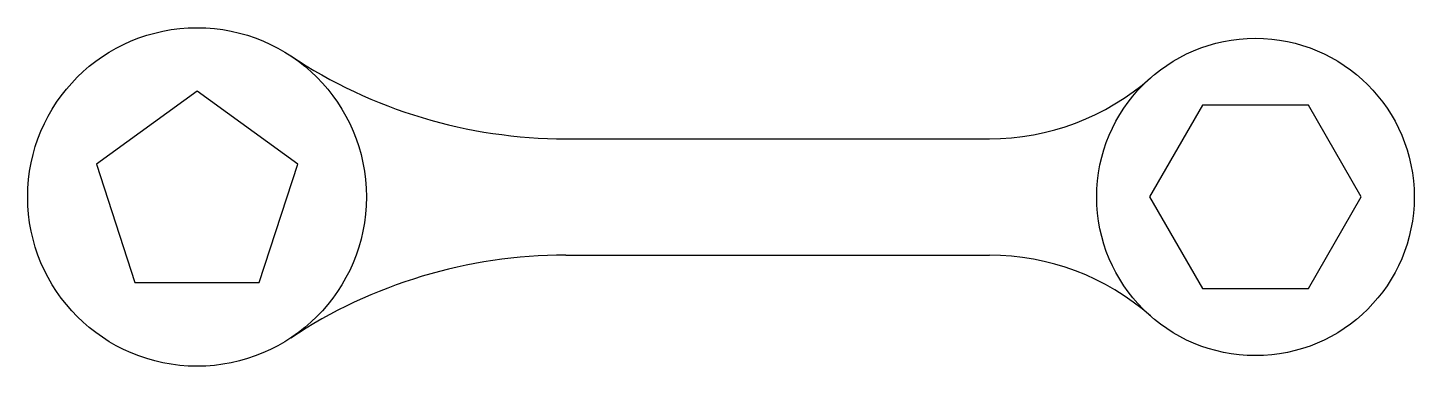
# Model space of a CAD drawing. Header units: millimetres. Extents: x 2230 to 2361, y 1983 to 2015.
import ezdxf

# ---------------------------------------------------------------- set-up
doc = ezdxf.new("R2010")
doc.units = ezdxf.units.MM

msp = doc.modelspace()

# ---------------------------------------------------------------- linework, layer by layer
for p, q in [((2280.37, 2004.36), (2320.41, 2004.36)), ((2280.37, 1993.36), (2320.41, 1993.36))]:
    msp.add_line(p, q)
for points in [[(2245.54, 2008.86), (2236.03, 2001.95), (2239.67, 1990.77), (2251.42, 1990.77), (2255.06, 2001.95)], [(2340.54, 2007.52), (2335.54, 1998.86), (2340.54, 1990.2), (2350.54, 1990.2), (2355.54, 1998.86), (2350.54, 2007.52)]]:
    msp.add_lwpolyline(points, close=True)
for centre, radius in [((2245.54, 1998.86), 16), ((2345.54, 1998.86), 15)]:
    msp.add_circle(centre, radius)
for centre, radius, start, end in [((2280.37, 2051.36), 47, 236.4427, 270), ((2320.41, 2027.36), 23, 270, 311.4096), ((2280.37, 1946.36), 47, 90, 123.5573), ((2320.41, 1970.36), 23, 48.5904, 90)]:
    msp.add_arc(centre, radius, start, end)

doc.saveas('drawing.dxf')
